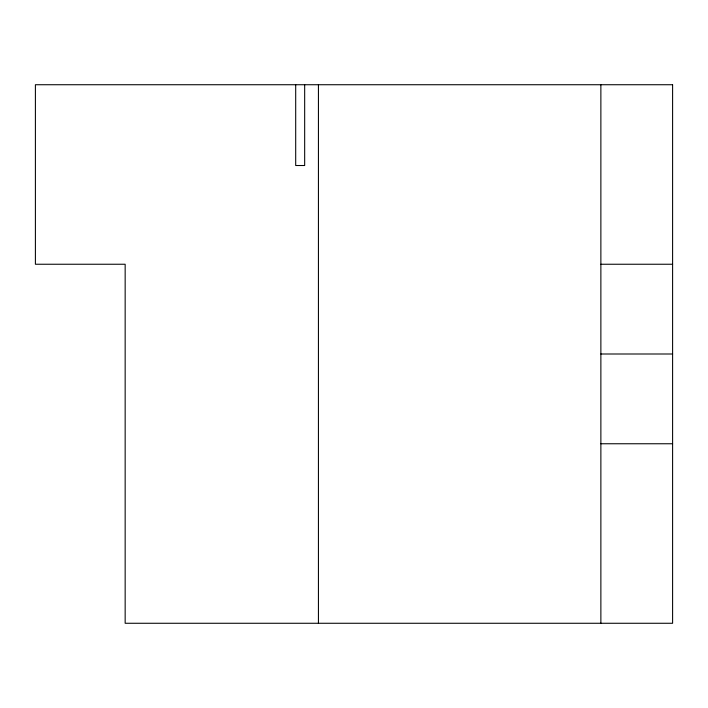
<?xml version="1.0" encoding="UTF-8"?>
<svg xmlns="http://www.w3.org/2000/svg" width="708" height="708" viewBox="0 0 708 708"><rect width="100%" height="100%" fill="white"/><g stroke="black" fill="none" stroke-linecap="round" stroke-linejoin="round"><path stroke-width="1.06" d="M600.871 264.243L672.6 264.243M600.871 354L672.6 354M600.871 443.757L672.6 443.757M600.871 84.73L600.871 623.27M318.432 84.73L318.432 623.27M304.67 84.73L304.67 165.513L295.696 165.513L295.696 84.73M672.6 84.73L35.4 84.73L35.4 264.243L125.157 264.243L125.157 623.27L672.6 623.27L672.6 84.73"/></g></svg>
